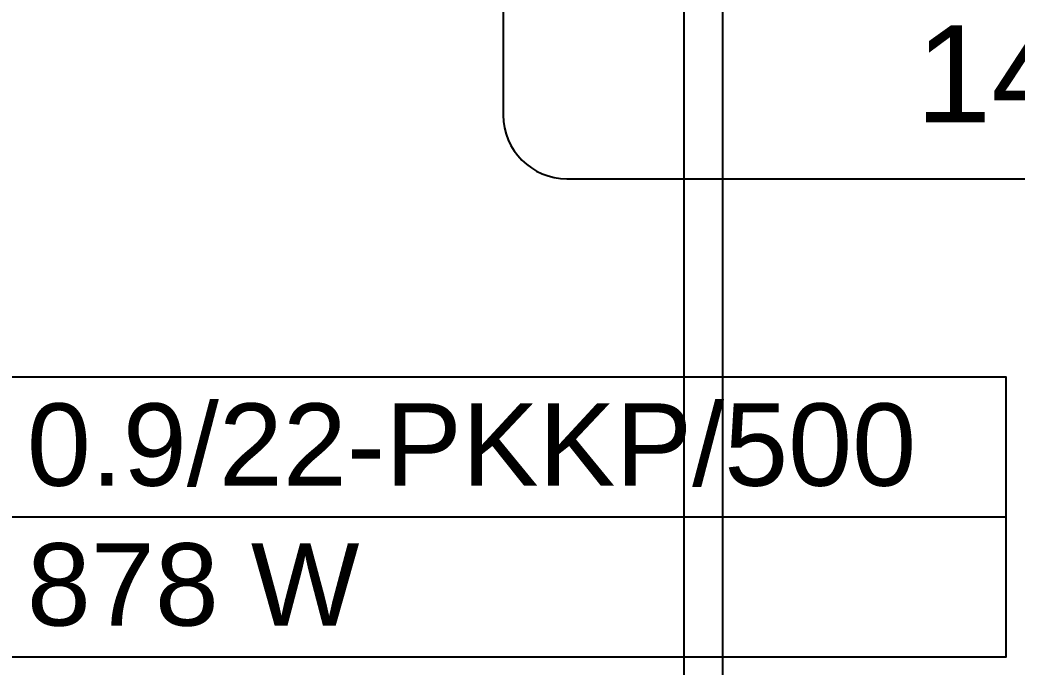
# Model space of a CAD drawing. Header units: inches. Extents: x 21 to 38546, y 13 to 15001.
# Drawn here: x 5413.5 to 5541.8, y 1217.1 to 1300.4 of the extents above; entities that cross this region are included whole.
import ezdxf
from ezdxf.enums import TextEntityAlignment as Align

# ---------------------------------------------------------------- set-up
doc = ezdxf.new("R2010")
doc.units = ezdxf.units.IN
doc.header["$MEASUREMENT"] = 0
for name, color, linetype in [('PEX', 1, 'Continuous'), ('pex_boru_dönüş', 5, 'Continuous'), ('pex_boru_gidiş', 1, 'Continuous'), ('RAD-MAHAL', 2, 'Continuous')]:
    doc.layers.add(name, color=color, linetype=linetype)
doc.styles.get("Standard").update_dxf_attribs({"font": 'arial.ttf'})

# ---------------------------------------------------------------- blocks, each defined once
blk = doc.blocks.new('IS_RADYATOR_TAG_MRD')
at = {"layer": 'RAD-MAHAL'}
blk.add_line((0, 18), (130, 18), dxfattribs=at)
blk.add_lwpolyline([(0, 0), (130, 0), (130, 36), (0, 36)], dxfattribs=at)
blk = doc.blocks.new('IS_MAHAL_NO1')
at = {"layer": 'RAD-MAHAL'}
blk.add_line((-65.23, 41.4), (-65.23, -34.08), dxfattribs=at)
blk.add_lwpolyline([(-57.03, -42.28), (57.21, -42.28)], dxfattribs=at)
blk.add_arc((-57.03, -34.08), 8.2, 180, 270, dxfattribs=at)

msp = doc.modelspace()

# ---------------------------------------------------------------- linework, layer by layer
at = {"layer": 'pex_boru_dönüş'}
msp.add_lwpolyline([(6327.98, 1648.13), (6327.98, 1721.23), (5498.88, 1721.23), (5498.88, 1014.26), (5386.53, 1014.26), (5386.53, 1089.78)], dxfattribs=at)
at = {"layer": 'pex_boru_gidiş'}
msp.add_lwpolyline([(6322.98, 1655.13), (6322.98, 1716.23), (5503.88, 1716.23), (5503.88, 1014.26), (5386.53, 1014.26), (5386.53, 1084.78)], dxfattribs=at)

# ---------------------------------------------------------------- block references
at = {"layer": 'RAD-MAHAL'}
for name, p in [('IS_MAHAL_NO1', (5540.88, 1322.23)), ('IS_RADYATOR_TAG_MRD', (5410.36, 1218.44))]:
    msp.add_blockref(name, p, dxfattribs=at)

# ---------------------------------------------------------------- texts
at = {"layer": 'PEX', "color": 1}
msp.add_text('1445W', height=12.5, dxfattribs=at).set_placement((5556.39, 1283.45), align=Align.BOTTOM_CENTER)
at = {"layer": 'RAD-MAHAL'}
for s, p in [('0.9/22-PKKP/500', (5414.36, 1240.44)), ('878 W', (5414.36, 1222.44))]:
    msp.add_text(s, height=10.6, dxfattribs=at).set_placement(p)

doc.saveas('drawing.dxf')
